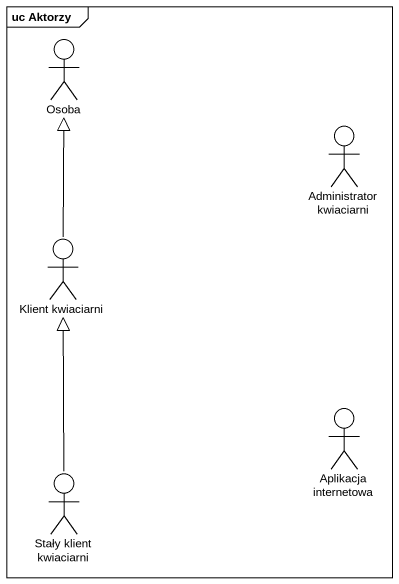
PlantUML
@startuml
mainframe uc Aktorzy
actor Osoba
actor "Administrator kwiaciarni" as Administrator_kwiaciarni
actor "Klient kwiaciarni" as Klient_kwiaciarni
actor "Aplikacja internetowa" as Aplikacja_internetowa
actor "Stały klient kwiaciarni" as Stały_klient_kwiaciarni
Klient_kwiaciarni -up-|> Osoba
Stały_klient_kwiaciarni -up-|> Klient_kwiaciarni
@enduml
